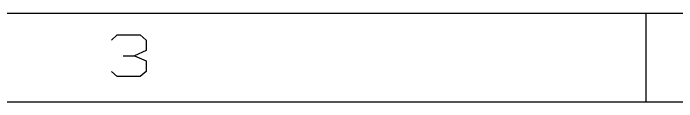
# Model space of a CAD drawing. Extents: x -658 to 530, y -320 to 521.
# Drawn here: x -241.3 to -55.2, y -319.5 to -294.6 of the extents above; entities that cross this region are included whole.
import ezdxf

# ---------------------------------------------------------------- set-up
doc = ezdxf.new("R2010")
doc.units = 0
doc.layers.add('1', color=1, linetype='CONTINUOUS')

msp = doc.modelspace()

# ---------------------------------------------------------------- linework, layer by layer
at = {"layer": '1'}
for p, q in [((-631.5, -294.63), (503.92, -294.63)), ((-63.77, -319.52), (-63.77, -294.62)), ((-213.73, -302.15), (-212.1, -300.68)), ((-212.1, -300.68), (-205.65, -300.68)), ((-205.65, -300.68), (-204.03, -302.15)), ((-204.03, -302.15), (-204.03, -305.1)), ((-204.03, -305.1), (-207.28, -306.58)), ((-210.5, -306.58), (-207.28, -306.58)), ((-207.28, -306.58), (-204.03, -308.05)), ((-204.03, -308.05), (-204.03, -311)), ((-212.1, -312.45), (-213.73, -311)), ((-205.65, -312.45), (-212.1, -312.45)), ((-204.03, -311), (-205.65, -312.45)), ((-657.9, -319.52), (530.35, -319.52))]:
    msp.add_line(p, q, dxfattribs=at)

doc.saveas('drawing.dxf')
